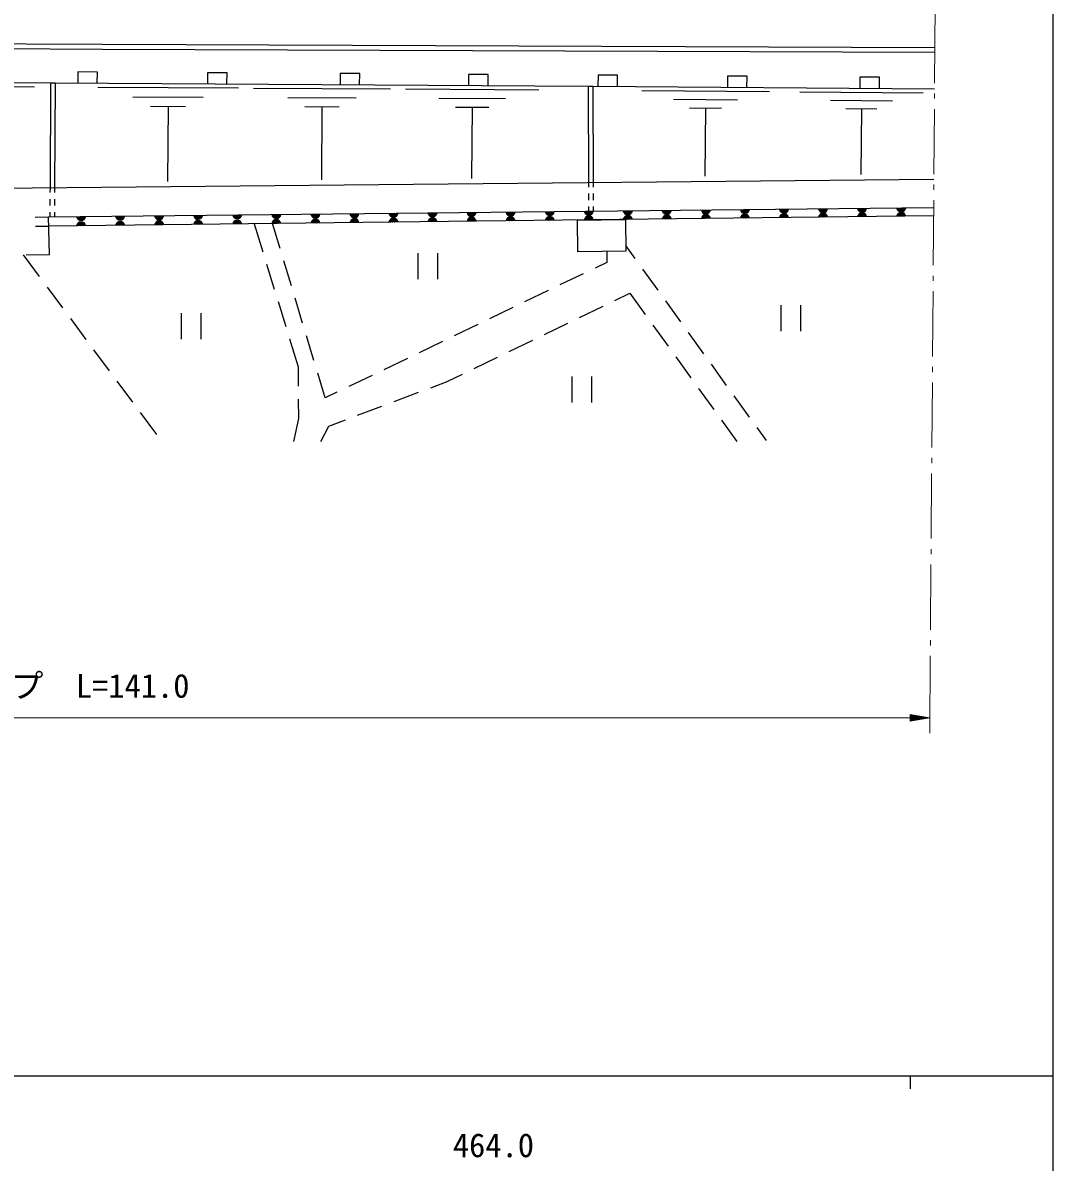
# Model space of a CAD drawing. Units: millimetres, scale not verified. Extents: x 40000 to 680000, y 20000 to 380000.
# Drawn here: x 499847 to 579000, y 198357 to 285891 of the extents above; entities that cross this region are included whole.
import ezdxf
from ezdxf.enums import TextEntityAlignment as Align

# ---------------------------------------------------------------- set-up
doc = ezdxf.new("R2010")
doc.units = ezdxf.units.MM
doc.header["$LTSCALE"] = 1000
for name, color, linetype, lineweight in [('M-BGD', 7, 'Continuous', 25), ('M-BGD-HTXT', 7, 'Continuous', 13), ('M-STR-HTXT', 7, 'Continuous', 13), ('M-STR-STRD', 7, 'Continuous', 25), ('M-TTL-BAND', 7, 'Continuous', 25)]:
    doc.layers.add(name, color=color, linetype=linetype, lineweight=lineweight)
doc.styles.add('ＭＳ ゴシック', font='')
doc.styles.get('ＭＳ ゴシック').set_extended_font_data('MS Gothic')

msp = doc.modelspace()

# ---------------------------------------------------------------- linework, layer by layer
at = {"layer": 'M-BGD'}
for p, q in [((489568, 281047), (500759, 280982)), ((501969, 281275), (501938, 273220)), ((502322, 281273), (502291, 273224)), ((543279, 281020), (543300, 273625)), ((543643, 281021), (543664, 273629)), ((505607, 280953), (516423, 280886)), ((508306, 280215), (513715, 280182)), ((517565, 280879), (528098, 280814)), ((520194, 280161), (525460, 280128)), ((529236, 280807), (539494, 280744)), ((531796, 280108), (536925, 280076)), ((547395, 280692), (557206, 280615)), ((559529, 280597), (569023, 280522)), ((509654, 279486), (512358, 279469)), ((511006, 279478), (510970, 273709)), ((521506, 279450), (524139, 279434)), ((522823, 279442), (522788, 273824)), ((533074, 279416), (535639, 279400)), ((534357, 279408), (534323, 273937)), ((549842, 280019), (554748, 279980)), ((551064, 279355), (553517, 279336)), ((552290, 279345), (552249, 274113)), ((561897, 279945), (566645, 279908)), ((563079, 279303), (565453, 279284)), ((564266, 279293), (564226, 274230)), ((443229, 272646), (569831, 273885)), ((501938, 273220), (501936, 272848)), ((502291, 273224), (502289, 272852)), ((543300, 273625), (543301, 273268)), ((543664, 273629), (543665, 273271)), ((501935, 272348), (501933, 271848)), ((502287, 272352), (502285, 271852)), ((543302, 272768), (543304, 272268)), ((543666, 272771), (543668, 272271)), ((501828, 270974), (569814, 271689)), ((543305, 271768), (543306, 271410)), ((543669, 271771), (543670, 271414)), ((500809, 270970), (501828, 270974)), ((501906, 268092), (501828, 270974)), ((569810, 271056), (501836, 270268)), ((501931, 271348), (501929, 270976)), ((502283, 271352), (502282, 270979)), ((500817, 270257), (501836, 270268)), ((517612, 270451), (518276, 268296)), ((519613, 268554), (519036, 270467)), ((546894, 267772), (546172, 268774)), ((499867, 268069), (501115, 266390)), ((500098, 268072), (501906, 268092)), ((530198, 268187), (530198, 266187)), ((531698, 268187), (531698, 266187)), ((544709, 268321), (544709, 267487)), ((518571, 267340), (519159, 265428)), ((520479, 265682), (519901, 267597)), ((544709, 267487), (543803, 267051)), ((542902, 266617), (541100, 265749)), ((548649, 265339), (547479, 266961)), ((501711, 265587), (502904, 263981)), ((540199, 265315), (538397, 264447)), ((519454, 264473), (520043, 262561)), ((521345, 262809), (520767, 264724)), ((545320, 264548), (546481, 265109)), ((546481, 265109), (547663, 263471)), ((550403, 262905), (549233, 264527)), ((512022, 263580), (512022, 261580)), ((513522, 263580), (513522, 261580)), ((537496, 264013), (535694, 263145)), ((542619, 263243), (544419, 264113)), ((558084, 264203), (558084, 262203)), ((559584, 264203), (559584, 262203)), ((503500, 263178), (504692, 261573)), ((534793, 262711), (532992, 261843)), ((539917, 261938), (541718, 262808)), ((548248, 262660), (549419, 261038)), ((522211, 259937), (521633, 261852)), ((552158, 260472), (550988, 262094)), ((520337, 261606), (521001, 259451)), ((532091, 261409), (530289, 260541)), ((537216, 260633), (539017, 261503)), ((505289, 260770), (506481, 259165)), ((529388, 260107), (527586, 259239)), ((534515, 259328), (536316, 260198)), ((550004, 260228), (551174, 258606)), ((521001, 259451), (521007, 257968)), ((553912, 258038), (552743, 259661)), ((507078, 258362), (508270, 256756)), ((523076, 257067), (522499, 258980)), ((526685, 258805), (524883, 257937)), ((531181, 257854), (532453, 258332)), ((532453, 258332), (533614, 258893)), ((542025, 258725), (542025, 256725)), ((543525, 258725), (543525, 256725)), ((523982, 257503), (523076, 257067)), ((528373, 256797), (530245, 257502)), ((551759, 257795), (552930, 256173)), ((521012, 256968), (521018, 255486)), ((555667, 255605), (554497, 257227)), ((508867, 255954), (510114, 254274)), ((525565, 255741), (527437, 256445)), ((521018, 255486), (520645, 253724)), ((522746, 253724), (523356, 254910)), ((523356, 254910), (524629, 255389)), ((553515, 255362), (554697, 253724)), ((556974, 253792), (556252, 254794))]:
    msp.add_line(p, q, dxfattribs=at)
for points in [[(505571, 281253), (505576, 282108), (504076, 282117), (504070, 281263)], [(515530, 281192), (515535, 282046), (514035, 282055), (514030, 281201)], [(525722, 281129), (525727, 281983), (524227, 281992), (524222, 281138)], [(535583, 281068), (535589, 281922), (534088, 281931), (534083, 281077)], [(545531, 281007), (545537, 281861), (544037, 281873), (544030, 281018)], [(398524, 265402), (429601, 281694), (501969, 281275), (502322, 281273), (543279, 281020), (543643, 281021), (569882, 280815)], [(555477, 280928), (555484, 281783), (553984, 281794), (553977, 280940)], [(565645, 280849), (565652, 281703), (564152, 281715), (564145, 280860)]]:
    msp.add_lwpolyline(points, dxfattribs=at)
msp.add_lwpolyline([(542451, 270739), (546149, 270782), (546177, 268338), (542479, 268296)], close=True, dxfattribs=at)
for centre, radius, start, end in [((540320, 271433), 354, 189.39935, 351.80453), ((540320, 271433), 283, 191.62339, 349.58049), ((540320, 271433), 212, 195.36972, 345.83416), ((540320, 271433), 142, 203.08145, 338.12243), ((540320, 271433), 100, 213.39911, 327.80477), ((540320, 271433), 100, 213.39911, 327.80477), ((543320, 271465), 354, 189.39935, 351.80453), ((543320, 271465), 283, 191.62339, 349.58049), ((543320, 271465), 212, 195.36972, 345.83416), ((543320, 271465), 142, 203.08145, 338.12243), ((543320, 271465), 100, 213.39911, 327.80477), ((543320, 271465), 100, 213.39911, 327.80477), ((546320, 271496), 354, 189.39935, 351.80453), ((546320, 271496), 283, 191.62339, 349.58049), ((546320, 271496), 212, 195.36972, 345.83416), ((546320, 271496), 142, 203.08145, 338.12243), ((546320, 271496), 100, 213.39911, 327.80477), ((546320, 271496), 100, 213.39911, 327.80477), ((549320, 271528), 354, 189.39935, 351.80453), ((549320, 271528), 283, 191.62339, 349.58049), ((549320, 271528), 212, 195.36972, 345.83416), ((549320, 271528), 142, 203.08145, 338.12243), ((549320, 271528), 100, 213.39911, 327.80477), ((549320, 271528), 100, 213.39911, 327.80477), ((552320, 271559), 354, 189.39935, 351.80453), ((552320, 271559), 283, 191.62339, 349.58049), ((552320, 271559), 212, 195.36972, 345.83416), ((552320, 271559), 142, 203.08145, 338.12243), ((552320, 271559), 100, 213.39911, 327.80477), ((552320, 271559), 100, 213.39911, 327.80477), ((555320, 271591), 354, 189.39935, 351.80453), ((555320, 271591), 283, 191.62339, 349.58049), ((555320, 271591), 212, 195.36972, 345.83416), ((555320, 271591), 142, 203.08145, 338.12243), ((555320, 271591), 100, 213.39911, 327.80477), ((555320, 271591), 100, 213.39911, 327.80477), ((558319, 271622), 354, 189.39935, 351.80453), ((558319, 271622), 283, 191.62339, 349.58049), ((558319, 271622), 212, 195.36972, 345.83416), ((558319, 271622), 142, 203.08145, 338.12243), ((558319, 271622), 100, 213.39911, 327.80477), ((558319, 271622), 100, 213.39911, 327.80477), ((561319, 271654), 354, 189.39935, 351.80453), ((561319, 271654), 283, 191.62339, 349.58049), ((561319, 271654), 212, 195.36972, 345.83416), ((561319, 271654), 142, 203.08145, 338.12243), ((561319, 271654), 100, 213.39911, 327.80477), ((561319, 271654), 100, 213.39911, 327.80477), ((564319, 271685), 354, 189.39935, 351.80453), ((564319, 271685), 283, 191.62339, 349.58049), ((564319, 271685), 212, 195.36972, 345.83416), ((564319, 271685), 142, 203.08145, 338.12243), ((564319, 271685), 100, 213.39911, 327.80477), ((564319, 271685), 100, 213.39911, 327.80477), ((567319, 271717), 354, 189.39935, 351.80453), ((567319, 271717), 283, 191.62339, 349.58049), ((567319, 271717), 212, 195.36972, 345.83416), ((567319, 271717), 142, 203.08145, 338.12243), ((567319, 271717), 100, 213.39911, 327.80477), ((567319, 271717), 100, 213.39911, 327.80477), ((504322, 271055), 354, 189.39935, 351.80453), ((504325, 270243), 354, 9.46192, 171.8671), ((504322, 271055), 283, 191.62339, 349.58049), ((504325, 270243), 283, 11.68596, 169.64306), ((504322, 271055), 212, 195.36972, 345.83416), ((504322, 271055), 142, 203.08145, 338.12243), ((504322, 271055), 100, 213.39911, 327.80477), ((504322, 271055), 100, 213.39911, 327.80477), ((507322, 271086), 354, 189.39935, 351.80453), ((507325, 270277), 354, 9.46192, 171.8671), ((507322, 271086), 283, 191.62339, 349.58049), ((507325, 270277), 283, 11.68596, 169.64306), ((507322, 271086), 212, 195.36972, 345.83416), ((507325, 270277), 212, 15.43229, 165.89673), ((507322, 271086), 142, 203.08145, 338.12243), ((507322, 271086), 100, 213.39911, 327.80477), ((507322, 271086), 100, 213.39911, 327.80477), ((510322, 271118), 354, 189.39935, 351.80453), ((510325, 270312), 354, 9.46192, 171.8671), ((510322, 271118), 283, 191.62339, 349.58049), ((510325, 270312), 283, 11.68596, 169.64306), ((510322, 271118), 212, 195.36972, 345.83416), ((510325, 270312), 212, 15.43229, 165.89673), ((510322, 271118), 142, 203.08145, 338.12243), ((510322, 271118), 100, 213.39911, 327.80477), ((510322, 271118), 100, 213.39911, 327.80477), ((513322, 271149), 354, 189.39935, 351.80453), ((513325, 270347), 354, 9.46192, 171.8671), ((513322, 271149), 283, 191.62339, 349.58049), ((513325, 270347), 283, 11.68596, 169.64306), ((513322, 271149), 212, 195.36972, 345.83416), ((513325, 270347), 212, 15.43229, 165.89673), ((513322, 271149), 142, 203.08145, 338.12243), ((513325, 270347), 142, 23.14402, 158.185), ((513322, 271149), 100, 213.39911, 327.80477), ((513322, 271149), 100, 213.39911, 327.80477), ((516322, 271181), 354, 189.39935, 351.80453), ((516325, 270382), 354, 9.46192, 171.8671), ((516322, 271181), 283, 191.62339, 349.58049), ((516325, 270382), 283, 11.68596, 169.64306), ((516322, 271181), 212, 195.36972, 345.83416), ((516325, 270382), 212, 15.43229, 165.89673), ((516322, 271181), 142, 203.08145, 338.12243), ((516325, 270382), 142, 23.14402, 158.185), ((516322, 271181), 100, 213.39911, 327.80477), ((516322, 271181), 100, 213.39911, 327.80477), ((516325, 270382), 100, 33.46168, 147.86734), ((516325, 270382), 100, 33.46168, 147.86734), ((519322, 271212), 354, 189.39935, 351.80453), ((519324, 270416), 354, 9.46192, 171.8671), ((519322, 271212), 283, 191.62339, 349.58049), ((519324, 270416), 283, 11.68596, 169.64306), ((519322, 271212), 212, 195.36972, 345.83416), ((519324, 270416), 212, 15.43229, 165.89673), ((519322, 271212), 142, 203.08145, 338.12243), ((519324, 270416), 142, 23.14402, 158.185), ((519322, 271212), 100, 213.39911, 327.80477), ((519322, 271212), 100, 213.39911, 327.80477), ((519324, 270416), 100, 33.46168, 147.86734), ((519324, 270416), 100, 33.46168, 147.86734), ((522321, 271244), 354, 189.39935, 351.80453), ((522324, 270451), 354, 9.46192, 171.8671), ((522321, 271244), 283, 191.62339, 349.58049), ((522324, 270451), 283, 11.68596, 169.64306), ((522321, 271244), 212, 195.36972, 345.83416), ((522324, 270451), 212, 15.43229, 165.89673), ((522321, 271244), 142, 203.08145, 338.12243), ((522324, 270451), 142, 23.14402, 158.185), ((522321, 271244), 100, 213.39911, 327.80477), ((522321, 271244), 100, 213.39911, 327.80477), ((522324, 270451), 100, 33.46168, 147.86734), ((522324, 270451), 100, 33.46168, 147.86734), ((525321, 271275), 354, 189.39935, 351.80453), ((525324, 270486), 354, 9.46192, 171.8671), ((525321, 271275), 283, 191.62339, 349.58049), ((525324, 270486), 283, 11.68596, 169.64306), ((525321, 271275), 212, 195.36972, 345.83416), ((525324, 270486), 212, 15.43229, 165.89673), ((525321, 271275), 142, 203.08145, 338.12243), ((525324, 270486), 142, 23.14402, 158.185), ((525321, 271275), 100, 213.39911, 327.80477), ((525321, 271275), 100, 213.39911, 327.80477), ((525324, 270486), 100, 33.46168, 147.86734), ((525324, 270486), 100, 33.46168, 147.86734), ((528321, 271307), 354, 189.39935, 351.80453), ((528324, 270521), 354, 9.46192, 171.8671), ((528321, 271307), 283, 191.62339, 349.58049), ((528324, 270521), 283, 11.68596, 169.64306), ((528321, 271307), 212, 195.36972, 345.83416), ((528324, 270521), 212, 15.43229, 165.89673), ((528321, 271307), 142, 203.08145, 338.12243), ((528324, 270521), 142, 23.14402, 158.185), ((528321, 271307), 100, 213.39911, 327.80477), ((528321, 271307), 100, 213.39911, 327.80477), ((528324, 270521), 100, 33.46168, 147.86734), ((528324, 270521), 100, 33.46168, 147.86734), ((531321, 271338), 354, 189.39935, 351.80453), ((531324, 270556), 354, 9.46192, 171.8671), ((531321, 271338), 283, 191.62339, 349.58049), ((531324, 270556), 283, 11.68596, 169.64306), ((531321, 271338), 212, 195.36972, 345.83416), ((531324, 270556), 212, 15.43229, 165.89673), ((531321, 271338), 142, 203.08145, 338.12243), ((531324, 270556), 142, 23.14402, 158.185), ((531321, 271338), 100, 213.39911, 327.80477), ((531321, 271338), 100, 213.39911, 327.80477), ((531324, 270556), 100, 33.46168, 147.86734), ((531324, 270556), 100, 33.46168, 147.86734), ((534321, 271370), 354, 189.39935, 351.80453), ((534323, 270590), 354, 9.46192, 171.8671), ((534321, 271370), 283, 191.62339, 349.58049), ((534323, 270590), 283, 11.68596, 169.64306), ((534321, 271370), 212, 195.36972, 345.83416), ((534323, 270590), 212, 15.43229, 165.89673), ((534321, 271370), 142, 203.08145, 338.12243), ((534323, 270590), 142, 23.14402, 158.185), ((534321, 271370), 100, 213.39911, 327.80477), ((534321, 271370), 100, 213.39911, 327.80477), ((534323, 270590), 100, 33.46168, 147.86734), ((534323, 270590), 100, 33.46168, 147.86734), ((537321, 271402), 354, 189.39935, 351.80453), ((537323, 270625), 354, 9.46192, 171.8671), ((537321, 271402), 283, 191.62339, 349.58049), ((537323, 270625), 283, 11.68596, 169.64306), ((537321, 271402), 212, 195.36972, 345.83416), ((537323, 270625), 212, 15.43229, 165.89673), ((537321, 271402), 142, 203.08145, 338.12243), ((537323, 270625), 142, 23.14402, 158.185), ((537321, 271402), 100, 213.39911, 327.80477), ((537321, 271402), 100, 213.39911, 327.80477), ((537323, 270625), 100, 33.46168, 147.86734), ((537323, 270625), 100, 33.46168, 147.86734), ((540323, 270660), 354, 9.46192, 171.8671), ((540323, 270660), 283, 11.68596, 169.64306), ((540323, 270660), 212, 15.43229, 165.89673), ((540323, 270660), 142, 23.14402, 158.185), ((540323, 270660), 100, 33.46168, 147.86734), ((540323, 270660), 100, 33.46168, 147.86734), ((543323, 270695), 354, 9.46192, 171.8671), ((543323, 270695), 283, 11.68596, 169.64306), ((543323, 270695), 212, 15.43229, 165.89673), ((543323, 270695), 142, 23.14402, 158.185), ((543323, 270695), 100, 33.46168, 147.86734), ((543323, 270695), 100, 33.46168, 147.86734), ((546323, 270730), 354, 9.46192, 171.8671), ((546323, 270730), 283, 11.68596, 169.64306), ((546323, 270730), 212, 15.43229, 165.89673), ((546323, 270730), 142, 23.14402, 158.185), ((546323, 270730), 100, 33.46168, 147.86734), ((546323, 270730), 100, 33.46168, 147.86734), ((549322, 270764), 354, 9.46192, 171.8671), ((549322, 270764), 283, 11.68596, 169.64306), ((549322, 270764), 212, 15.43229, 165.89673), ((549322, 270764), 142, 23.14402, 158.185), ((549322, 270764), 100, 33.46168, 147.86734), ((549322, 270764), 100, 33.46168, 147.86734), ((552322, 270799), 354, 9.46192, 171.8671), ((552322, 270799), 283, 11.68596, 169.64306), ((552322, 270799), 212, 15.43229, 165.89673), ((552322, 270799), 142, 23.14402, 158.185), ((552322, 270799), 100, 33.46168, 147.86734), ((552322, 270799), 100, 33.46168, 147.86734), ((555322, 270834), 354, 9.46192, 171.8671), ((555322, 270834), 283, 11.68596, 169.64306), ((555322, 270834), 212, 15.43229, 165.89673), ((555322, 270834), 142, 23.14402, 158.185), ((555322, 270834), 100, 33.46168, 147.86734), ((555322, 270834), 100, 33.46168, 147.86734), ((558322, 270869), 354, 9.46192, 171.8671), ((558322, 270869), 283, 11.68596, 169.64306), ((558322, 270869), 212, 15.43229, 165.89673), ((558322, 270869), 142, 23.14402, 158.185), ((558322, 270869), 100, 33.46168, 147.86734), ((558322, 270869), 100, 33.46168, 147.86734), ((561322, 270904), 354, 9.46192, 171.8671), ((561322, 270904), 283, 11.68596, 169.64306), ((561322, 270904), 212, 15.43229, 165.89673), ((561322, 270904), 142, 23.14402, 158.185), ((561322, 270904), 100, 33.46168, 147.86734), ((561322, 270904), 100, 33.46168, 147.86734), ((564321, 270938), 354, 9.46192, 171.8671), ((564321, 270938), 283, 11.68596, 169.64306), ((564321, 270938), 212, 15.43229, 165.89673), ((564321, 270938), 142, 23.14402, 158.185), ((564321, 270938), 100, 33.46168, 147.86734), ((564321, 270938), 100, 33.46168, 147.86734), ((567321, 270973), 354, 9.46192, 171.8671), ((567321, 270973), 283, 11.68596, 169.64306), ((567321, 270973), 212, 15.43229, 165.89673), ((567321, 270973), 142, 23.14402, 158.185), ((567321, 270973), 100, 33.46168, 147.86734), ((567321, 270973), 100, 33.46168, 147.86734), ((504325, 270243), 212, 15.43229, 165.89673), ((504325, 270243), 142, 23.14402, 158.185), ((504325, 270243), 100, 33.46168, 147.86734), ((504325, 270243), 100, 33.46168, 147.86734), ((507325, 270277), 142, 23.14402, 158.185), ((507325, 270277), 100, 33.46168, 147.86734), ((507325, 270277), 100, 33.46168, 147.86734), ((510325, 270312), 142, 23.14402, 158.185), ((510325, 270312), 100, 33.46168, 147.86734), ((510325, 270312), 100, 33.46168, 147.86734), ((513325, 270347), 100, 33.46168, 147.86734), ((513325, 270347), 100, 33.46168, 147.86734)]:
    msp.add_arc(centre, radius, start, end, dxfattribs=at)
at = {"layer": 'M-BGD-HTXT'}
for p, q in [((569929, 287213), (569885, 281263)), ((569879, 280463), (569876, 280063)), ((569870, 279263), (569833, 274263)), ((569827, 273463), (569824, 273063)), ((569819, 272263), (569781, 267263)), ((569776, 266463), (569773, 266063)), ((569767, 265263), (569730, 260263)), ((569724, 259463), (569721, 259063)), ((569715, 258263), (569678, 253264)), ((569672, 252464), (569669, 252064)), ((569663, 251264), (569626, 246264)), ((569620, 245464), (569617, 245064)), ((569611, 244264), (569574, 239264)), ((569568, 238464), (569565, 238064)), ((569559, 237264), (569515, 231314))]:
    msp.add_line(p, q, dxfattribs=at)
at = {"layer": 'M-STR-HTXT'}
for p, q in [((430886, 232490), (568024, 232490)), ((569524, 232490), (568024, 232740)), ((568024, 232740), (568024, 232240)), ((568324, 232690), (568024, 232690)), ((568024, 232640), (568624, 232640)), ((568924, 232590), (568024, 232590)), ((568024, 232540), (569224, 232540)), ((569524, 232490), (568024, 232240)), ((569524, 232490), (568024, 232490)), ((568024, 232440), (569224, 232440)), ((568924, 232390), (568024, 232390)), ((568024, 232340), (568624, 232340)), ((568324, 232290), (568024, 232290))]:
    msp.add_line(p, q, dxfattribs=at)
at = {"layer": 'M-STR-STRD'}
for p, q in [((429863, 284216), (505976, 283877)), ((505976, 283877), (569904, 283636))]:
    msp.add_line(p, q, dxfattribs=at)
msp.add_lwpolyline([(429865, 284585), (505977, 284246), (569906, 284005)], dxfattribs=at)
at = {"layer": 'M-TTL-BAND'}
for p, q in [((579000, 20000), (579000, 370000)), ((40000, 205000), (579000, 205000)), ((568000, 205000), (568000, 204000))]:
    msp.add_line(p, q, dxfattribs=at)

# ---------------------------------------------------------------- texts
at = {"layer": 'M-STR-HTXT', "style": 'ＭＳ ゴシック'}
msp.add_text('ガードパイプ  L=141.0', height=1833, dxfattribs=at).set_placement((499540, 233490), align=Align.BOTTOM_CENTER)
at = {"layer": 'M-TTL-BAND', "style": 'ＭＳ ゴシック'}
msp.add_text('464.0', height=1833, dxfattribs=at).set_placement((536000, 198195), align=Align.BOTTOM_CENTER)

doc.saveas('drawing.dxf')
